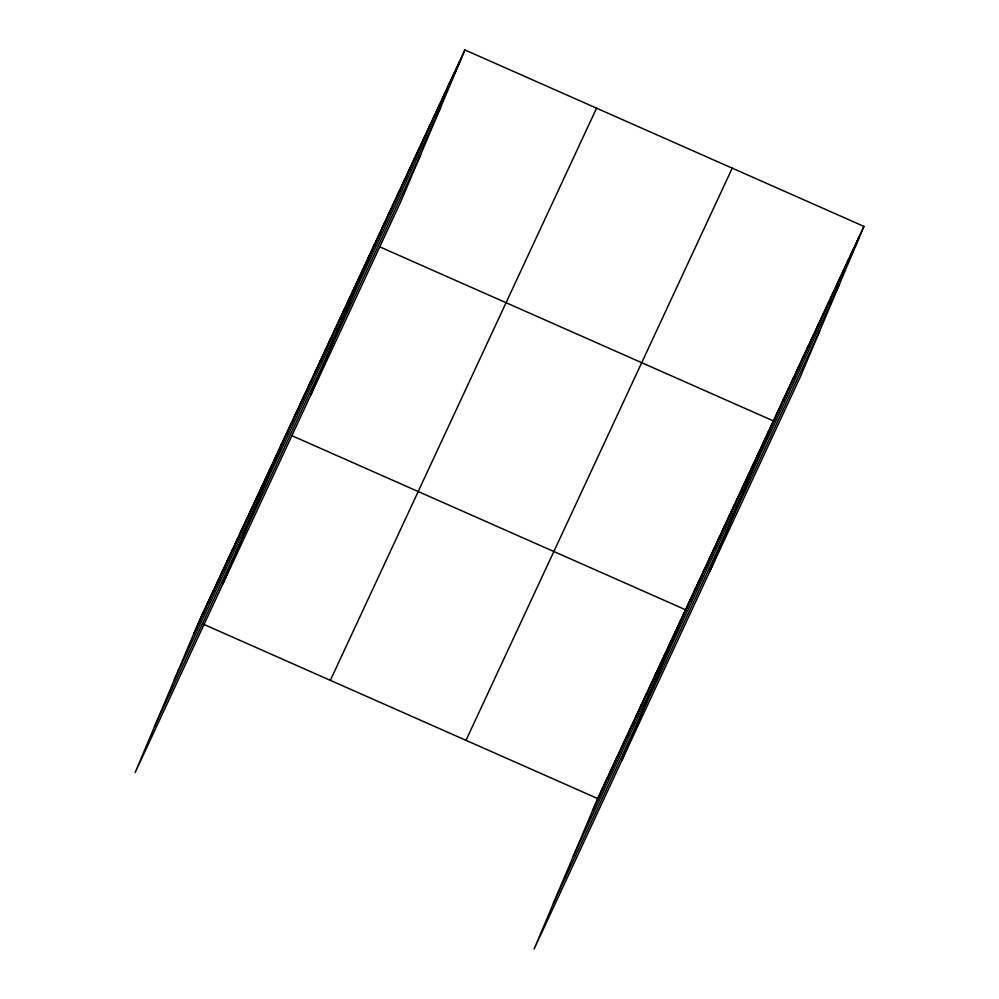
<?xml version="1.0" encoding="UTF-8"?>
<svg xmlns="http://www.w3.org/2000/svg" width="999" height="999" viewBox="0 0 999 999"><rect width="100%" height="100%" fill="white"/><g stroke="black" fill="none" stroke-linecap="round" stroke-linejoin="round"><path stroke-width="1.5" d="M198.514 623.588L203.559 611.638M203.384 613.099L208.441 601.148M208.267 602.609L213.324 590.659M213.149 592.12L218.207 580.169M218.032 581.63L223.077 569.68M222.914 571.141L227.959 559.19M227.797 560.651L232.842 548.688M232.68 550.162L237.725 538.199M237.55 539.672L242.607 527.709M242.432 529.183L247.49 517.22M247.315 518.693L252.372 506.73M252.198 508.204L257.243 496.241M257.08 497.714L262.125 485.751M261.963 487.225L267.008 475.262M266.845 476.735L271.89 464.772M271.716 466.246L276.773 454.283M276.598 455.756L281.656 443.793M222.964 583.803L286.538 433.304M286.363 434.777L291.408 422.814M291.246 424.288L296.291 412.325M296.129 413.798L301.174 401.835M301.011 403.296L306.056 391.346M305.881 392.807L310.939 380.856M310.764 382.317L315.821 370.367M315.647 371.828L320.704 359.877M320.529 361.338L325.574 349.388M325.412 350.849L330.457 338.898M330.294 340.359L335.339 328.409M335.177 329.87L340.222 317.919M340.047 319.38L345.105 307.43M344.93 308.891L349.987 296.94M349.812 298.401L354.87 286.451M354.695 287.912L359.74 275.961M359.578 277.422L364.623 265.472M364.46 266.933L369.505 254.982M310.814 394.98L374.388 244.493M374.363 245.642L379.42 233.679M379.395 234.827L384.44 222.877M384.428 224.026L389.473 212.063M389.448 213.212L394.505 201.261M394.48 202.41L399.538 190.447M399.513 191.596L404.558 179.645M404.545 180.794L409.59 168.831M409.565 169.98L414.622 158.029M414.597 159.178L419.642 147.215M419.63 148.364L424.675 136.413M424.65 137.562L429.707 125.599M429.682 126.748L434.74 114.798M434.715 115.946L439.76 103.983M439.735 105.132L444.792 93.182M444.767 94.331L449.825 82.368M449.8 83.516L454.845 71.566M454.832 72.715L459.877 60.752M464.91 49.95L401.336 200.449L135.102 772.614L198.676 622.127L464.91 49.95L863.898 226.386L800.324 376.873L534.09 949.05L597.664 798.551L863.898 226.386M597.502 800.024L602.547 788.061M602.372 789.535L607.429 777.572M607.255 779.045L612.312 767.082M612.137 768.556L617.195 756.593M617.02 758.066L622.065 746.103M621.902 747.577L626.947 735.614M626.785 737.087L631.83 725.124M631.668 726.598L636.713 714.635M636.538 716.108L641.595 704.145M641.42 705.606L646.478 693.656M646.303 695.117L651.36 683.166M651.186 684.627L656.231 672.677M656.068 674.138L661.113 662.187M660.951 663.648L665.996 651.698M665.834 653.159L670.878 641.208M670.704 642.669L675.761 630.719M675.586 632.18L680.644 620.229M621.952 760.239L685.526 609.74L291.858 435.664M685.351 611.201L690.396 599.25M690.234 600.711L695.279 588.761M695.117 590.222L700.162 578.271M699.999 579.732L705.044 567.782M704.869 569.243L709.927 557.292M709.752 558.753L714.809 546.803M714.635 548.264L719.692 536.313M719.517 537.774L724.562 525.824M724.4 527.285L729.445 515.334M729.282 516.795L734.327 504.845M734.165 506.306L739.21 494.355M739.035 495.816L744.093 483.866M743.918 485.327L748.975 473.364M748.8 474.837L753.858 462.874M753.683 464.348L758.728 452.385M758.566 453.858L763.611 441.895M763.448 443.369L768.493 431.406M709.802 571.416L773.376 420.916L379.707 246.84M773.351 422.065L778.408 410.114M778.383 411.263L783.428 399.3M783.416 400.449L788.461 388.499M788.436 389.647L793.493 377.684M793.468 378.833L798.526 366.883M798.501 368.032L803.546 356.069M803.533 357.217L808.578 345.267M808.553 346.416L813.611 334.453M813.586 335.602L818.631 323.651M818.618 324.8L823.663 312.849M823.638 313.986L828.695 302.035M828.671 303.184L833.728 291.233M833.703 292.37L838.748 280.419M838.723 281.568L843.78 269.618M843.755 270.766L848.813 258.803M848.788 259.952L853.833 248.002M853.82 249.151L858.865 237.188M193.631 634.078L459.852 61.901M174.313 679.795L440.547 107.63M154.42 726.897L420.641 154.733M330.344 680.344L596.578 108.167M465.996 740.334L732.23 168.157M592.619 810.514L858.84 238.336M573.301 856.23L839.535 284.053M553.409 903.333L819.63 331.156M202.672 623.888L597.664 798.551"/></g></svg>
